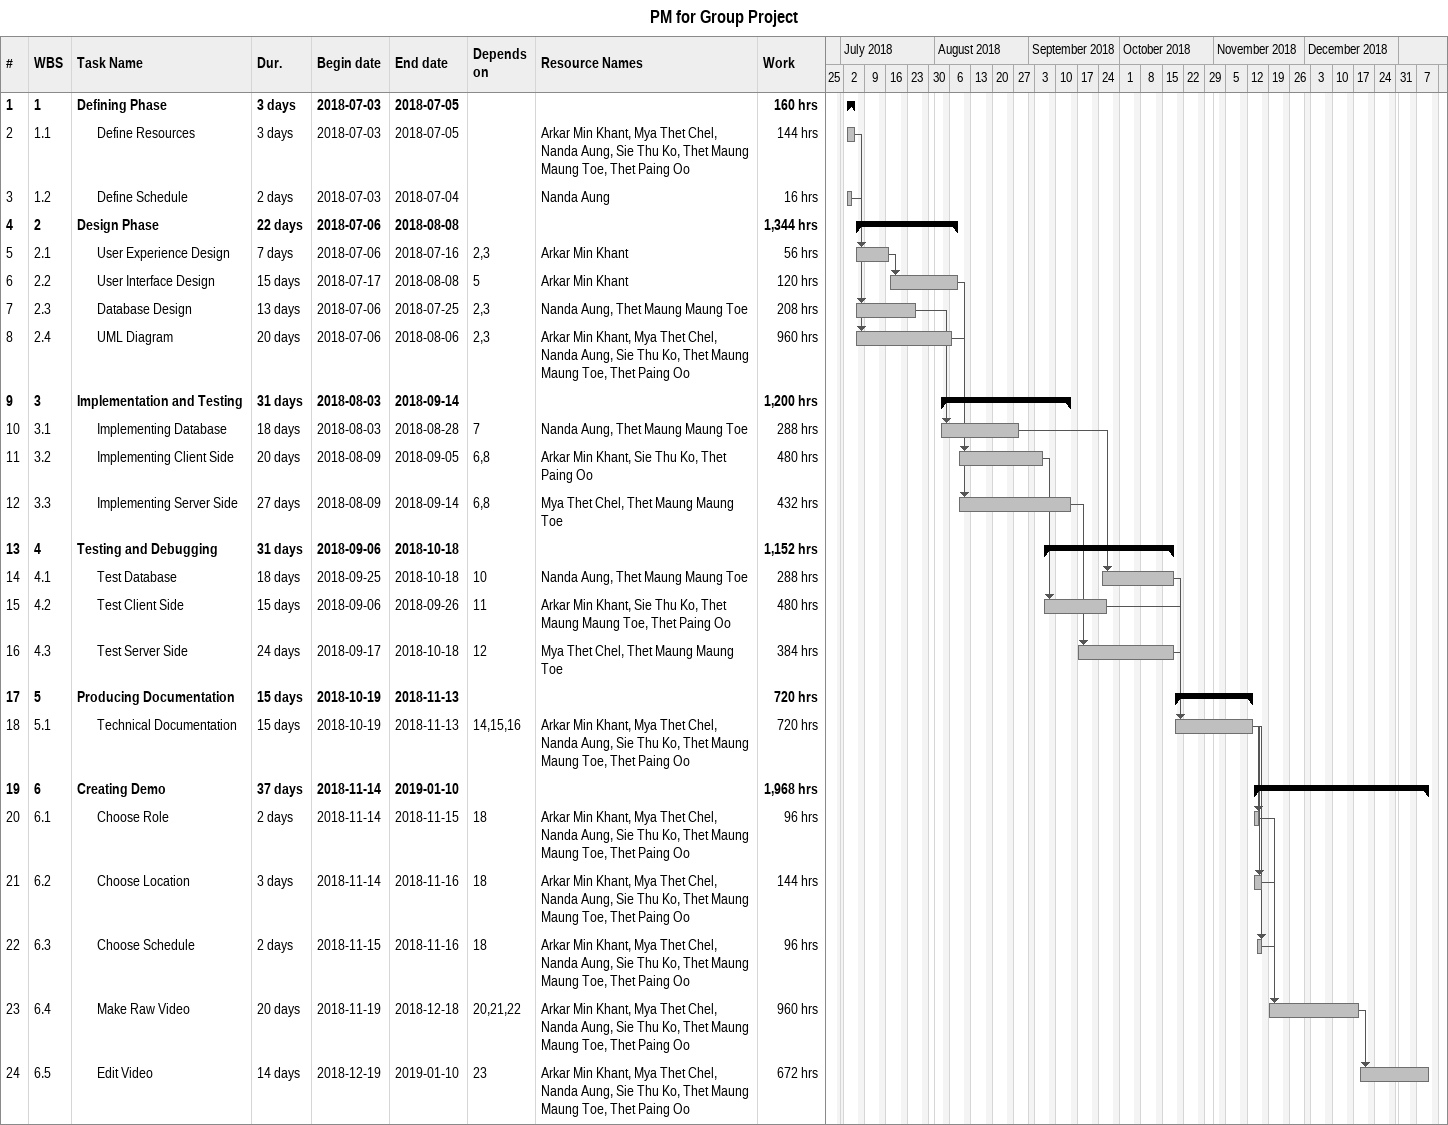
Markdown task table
PM for Group Project

| ID | WBS | Task | Duration | Start | Finish | Predecessors | Resources | Work (h) |
|---|---|---|---|---|---|---|---|---|
| 1 | 1 | **Defining Phase** | 3d | 2018-07-03 | 2018-07-05 |  |  | 160 |
| 2 | 1.1 | Define Resources | 3d | 2018-07-03 | 2018-07-05 |  | Arkar Min Khant, Mya Thet Chel, Nanda Aung, Sie Thu Ko, Thet Maung Maung Toe, Thet Paing Oo | 144 |
| 3 | 1.2 | Define Schedule | 2d | 2018-07-03 | 2018-07-04 |  | Nanda Aung | 16 |
| 4 | 2 | **Design Phase** | 22d | 2018-07-06 | 2018-08-08 |  |  | 1344 |
| 5 | 2.1 | User Experience Design | 7d | 2018-07-06 | 2018-07-16 | 2, 3 | Arkar Min Khant | 56 |
| 6 | 2.2 | User Interface Design | 15d | 2018-07-17 | 2018-08-08 | 5 | Arkar Min Khant | 120 |
| 7 | 2.3 | Database Design | 13d | 2018-07-06 | 2018-07-25 | 2, 3 | Nanda Aung, Thet Maung Maung Toe | 208 |
| 8 | 2.4 | UML Diagram | 20d | 2018-07-06 | 2018-08-06 | 2, 3 | Arkar Min Khant, Mya Thet Chel, Nanda Aung, Sie Thu Ko, Thet Maung Maung Toe, Thet Paing Oo | 960 |
| 9 | 3 | **Implementation and Testing** | 31d | 2018-08-03 | 2018-09-14 |  |  | 1200 |
| 10 | 3.1 | Implementing Database | 18d | 2018-08-03 | 2018-08-28 | 7 | Nanda Aung, Thet Maung Maung Toe | 288 |
| 11 | 3.2 | Implementing Client Side | 20d | 2018-08-09 | 2018-09-05 | 6, 8 | Arkar Min Khant, Sie Thu Ko, Thet Paing Oo | 480 |
| 12 | 3.3 | Implementing Server Side | 27d | 2018-08-09 | 2018-09-14 | 6, 8 | Mya Thet Chel, Thet Maung Maung Toe | 432 |
| 13 | 4 | **Testing and Debugging** | 31d | 2018-09-06 | 2018-10-18 |  |  | 1152 |
| 14 | 4.1 | Test Database | 18d | 2018-09-25 | 2018-10-18 | 10 | Nanda Aung, Thet Maung Maung Toe | 288 |
| 15 | 4.2 | Test Client Side | 15d | 2018-09-06 | 2018-09-26 | 11 | Arkar Min Khant, Sie Thu Ko, Thet Maung Maung Toe, Thet Paing Oo | 480 |
| 16 | 4.3 | Test Server Side | 24d | 2018-09-17 | 2018-10-18 | 12 | Mya Thet Chel, Thet Maung Maung Toe | 384 |
| 17 | 5 | **Producing Documentation** | 15d | 2018-10-19 | 2018-11-13 |  |  | 720 |
| 18 | 5.1 | Technical Documentation | 15d | 2018-10-19 | 2018-11-13 | 14, 15, 16 | Arkar Min Khant, Mya Thet Chel, Nanda Aung, Sie Thu Ko, Thet Maung Maung Toe, Thet Paing Oo | 720 |
| 19 | 6 | **Creating Demo** | 37d | 2018-11-14 | 2019-01-10 |  |  | 1968 |
| 20 | 6.1 | Choose Role | 2d | 2018-11-14 | 2018-11-15 | 18 | Arkar Min Khant, Mya Thet Chel, Nanda Aung, Sie Thu Ko, Thet Maung Maung Toe, Thet Paing Oo | 96 |
| 21 | 6.2 | Choose Location | 3d | 2018-11-14 | 2018-11-16 | 18 | Arkar Min Khant, Mya Thet Chel, Nanda Aung, Sie Thu Ko, Thet Maung Maung Toe, Thet Paing Oo | 144 |
| 22 | 6.3 | Choose Schedule | 2d | 2018-11-15 | 2018-11-16 | 18 | Arkar Min Khant, Mya Thet Chel, Nanda Aung, Sie Thu Ko, Thet Maung Maung Toe, Thet Paing Oo | 96 |
| 23 | 6.4 | Make Raw Video | 20d | 2018-11-19 | 2018-12-18 | 20, 21, 22 | Arkar Min Khant, Mya Thet Chel, Nanda Aung, Sie Thu Ko, Thet Maung Maung Toe, Thet Paing Oo | 960 |
| 24 | 6.5 | Edit Video | 14d | 2018-12-19 | 2019-01-10 | 23 | Arkar Min Khant, Mya Thet Chel, Nanda Aung, Sie Thu Ko, Thet Maung Maung Toe, Thet Paing Oo | 672 |
